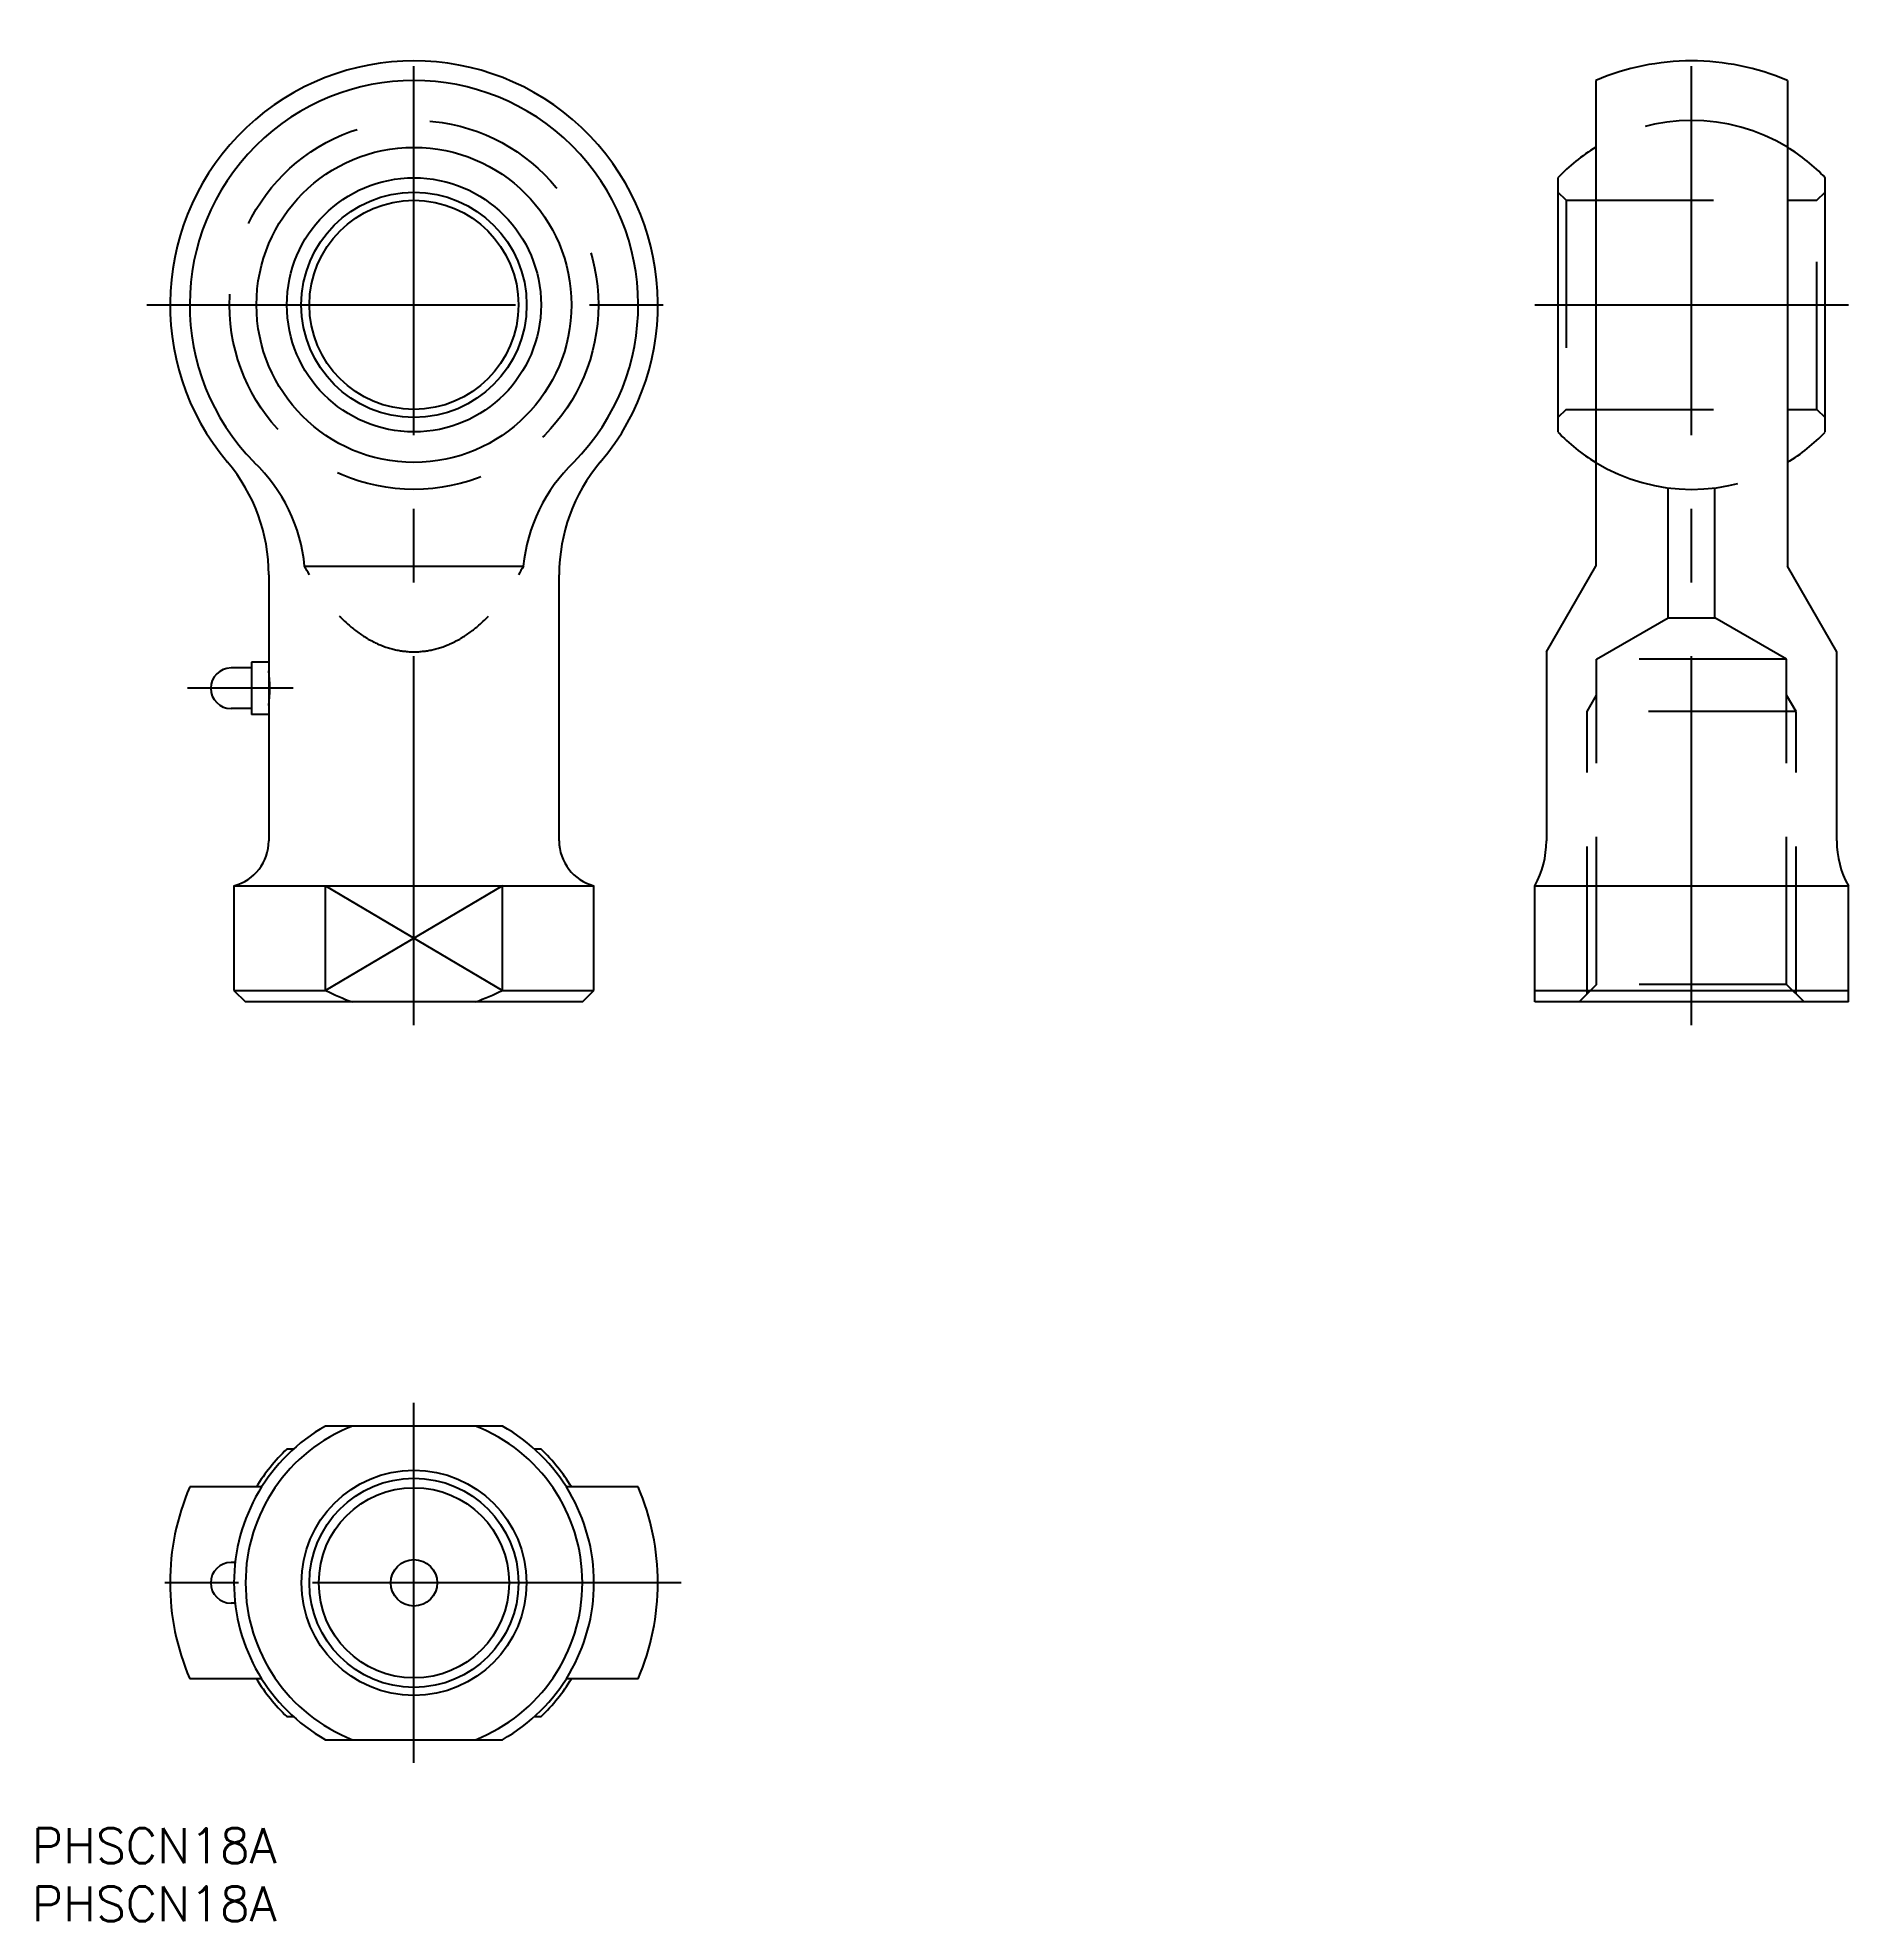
# Model space of a CAD drawing. Extents: x -32 to 124, y -29 to 133.
import ezdxf

# ---------------------------------------------------------------- set-up
doc = ezdxf.new("R2010")
doc.units = 0
doc.linetypes.add('CENTER', pattern=[50.8, 31.75, -6.35, 6.35, -6.35])
doc.linetypes.add('DASHED', pattern=[19.05, 12.7, -6.35])
doc.layers.get('0').update_dxf_attribs({"linetype": 'CONTINUOUS'})
doc.layers.add('CENTER', color=1, linetype='CENTER')
doc.styles.get("Standard").update_dxf_attribs({"font": 'txt.shx', "height": 3, "bigfont": 'bigfont.shx'})

msp = doc.modelspace()

# ---------------------------------------------------------------- linework, layer by layer
at = {"color": 7, "linetype": 'CONTINUOUS'}
for p, q in [((101.75, 129.31), (101.75, 87.5)), ((118.25, 129.31), (118.25, 87.5)), ((98.5, 120.94), (98.5, 99.06)), ((121.5, 99.06), (121.5, 120.94)), ((-12.5, 86.77), (-12.5, 63.87)), ((-9.41, 87.5), (9.41, 87.5)), ((12.5, 63.87), (12.5, 86.77)), ((97.5, 80.14), (101.75, 87.5)), ((122.5, 80.14), (118.25, 87.5)), ((97.5, 80.14), (97.5, 63.87)), ((122.5, 63.87), (122.5, 80.14)), ((-14, 78.75), (-15.75, 78.75)), ((-14, 79.25), (-14, 74.75)), ((-12.5, 79.25), (-14, 79.25)), ((-14, 75.25), (-15.75, 75.25)), ((-12.5, 74.75), (-14, 74.75)), ((-15.5, 60), (15.5, 60)), ((-15.5, 60), (-15.5, 51)), ((-7.62, 51), (-7.62, 60)), ((7.62, 51), (7.62, 60)), ((15.5, 51), (15.5, 60)), ((96.5, 60), (123.5, 60)), ((96.5, 50), (96.5, 60)), ((123.5, 50), (123.5, 60)), ((-15.5, 51), (-7.62, 51)), ((-15.5, 51), (-14.5, 50)), ((7.62, 51), (15.5, 51)), ((14.5, 50), (15.5, 51)), ((96.5, 51), (123.5, 51)), ((14.5, 50), (-14.5, 50)), ((123.5, 50), (96.5, 50)), ((7.62, 13.5), (-7.62, 13.5)), ((-10.39, 11.5), (-10.94, 11.5)), ((10.94, 11.5), (10.39, 11.5)), ((-13.12, 8.25), (-19.31, 8.25)), ((19.31, 8.25), (13.12, 8.25)), ((-15.4, 1.75), (-15.75, 1.75)), ((-15.4, -1.75), (-15.75, -1.75)), ((-13.12, -8.25), (-19.31, -8.25)), ((19.31, -8.25), (13.12, -8.25)), ((-10.94, -11.5), (-10.39, -11.5)), ((10.39, -11.5), (10.94, -11.5)), ((-7.62, -13.5), (7.62, -13.5))]:
    msp.add_line(p, q, dxfattribs=at)
at = {"color": 3, "linetype": 'DASHED'}
for p, q in [((99.2, 119), (98.5, 119.7)), ((99.2, 119), (99.2, 101)), ((99.2, 119), (120.8, 119)), ((120.8, 119), (121.5, 119.7)), ((120.8, 101), (120.8, 119)), ((99.2, 101), (98.5, 100.3)), ((99.2, 101), (120.8, 101)), ((120.8, 101), (121.5, 100.3)), ((108, 83.07), (108, 94.25)), ((112, 83.07), (112, 94.25)), ((101.81, 79.5), (108, 83.07)), ((108, 83.07), (112, 83.07)), ((118.19, 79.5), (112, 83.07)), ((101.81, 51.5), (101.81, 79.5)), ((118.19, 79.5), (101.81, 79.5)), ((118.19, 51.5), (118.19, 79.5)), ((101, 75), (101.81, 76.41)), ((119, 75), (118.19, 76.41)), ((119, 75), (101, 75)), ((101, 50.69), (101, 75)), ((119, 50.69), (119, 75)), ((101.81, 51.5), (100.31, 50)), ((118.19, 51.5), (101.81, 51.5)), ((118.19, 51.5), (119.69, 50))]:
    msp.add_line(p, q, dxfattribs=at)
at = {"color": 3, "linetype": 'CONTINUOUS'}
for p, q in [((7.62, 60), (-7.62, 51)), ((-7.62, 60), (7.62, 51))]:
    msp.add_line(p, q, dxfattribs=at)
at = {"color": 7, "linetype": 'CONTINUOUS'}
msp.add_polyline3d([(-6.43, 83.22, 0), (-6.33, 83.12, 0), (-6.24, 83.03, 0), (-6.15, 82.94, 0), (-6.06, 82.85, 0), (-5.97, 82.77, 0), (-5.87, 82.68, 0), (-5.78, 82.59, 0), (-5.69, 82.51, 0), (-5.59, 82.43, 0), (-5.5, 82.35, 0), (-5.4, 82.27, 0), (-5.31, 82.19, 0), (-5.21, 82.11, 0), (-5.12, 82.04, 0), (-5.02, 81.96, 0), (-4.92, 81.89, 0), (-4.83, 81.82, 0), (-4.73, 81.75, 0), (-4.63, 81.68, 0), (-4.53, 81.61, 0), (-4.44, 81.55, 0), (-4.34, 81.48, 0), (-4.24, 81.42, 0), (-4.14, 81.36, 0), (-4.04, 81.3, 0), (-3.94, 81.24, 0), (-3.84, 81.18, 0), (-3.74, 81.13, 0), (-3.64, 81.08, 0), (-3.54, 81.02, 0), (-3.43, 80.97, 0), (-3.33, 80.92, 0), (-3.23, 80.87, 0), (-3.13, 80.83, 0), (-3.03, 80.78, 0), (-2.92, 80.74, 0), (-2.82, 80.7, 0), (-2.72, 80.66, 0), (-2.62, 80.62, 0), (-2.51, 80.58, 0), (-2.41, 80.55, 0), (-2.31, 80.51, 0), (-2.2, 80.48, 0), (-2.1, 80.45, 0), (-1.99, 80.42, 0), (-1.89, 80.39, 0), (-1.79, 80.36, 0), (-1.68, 80.34, 0), (-1.58, 80.31, 0), (-1.47, 80.29, 0), (-1.37, 80.27, 0), (-1.26, 80.25, 0), (-1.16, 80.23, 0), (-1.05, 80.22, 0), (-0.95, 80.2, 0), (-0.84, 80.19, 0), (-0.74, 80.18, 0), (-0.63, 80.17, 0), (-0.53, 80.16, 0), (-0.42, 80.15, 0), (-0.32, 80.15, 0), (-0.21, 80.14, 0), (-0.11, 80.14, 0), (0, 80.14, 0), (0.11, 80.14, 0), (0.21, 80.14, 0), (0.32, 80.15, 0), (0.42, 80.15, 0), (0.53, 80.16, 0), (0.63, 80.17, 0), (0.74, 80.18, 0), (0.84, 80.19, 0), (0.95, 80.2, 0), (1.05, 80.22, 0), (1.16, 80.23, 0), (1.26, 80.25, 0), (1.37, 80.27, 0), (1.47, 80.29, 0), (1.58, 80.31, 0), (1.68, 80.34, 0), (1.79, 80.36, 0), (1.89, 80.39, 0), (1.99, 80.42, 0), (2.1, 80.45, 0), (2.2, 80.48, 0), (2.31, 80.51, 0), (2.41, 80.55, 0), (2.51, 80.58, 0), (2.62, 80.62, 0), (2.72, 80.66, 0), (2.82, 80.7, 0), (2.92, 80.74, 0), (3.03, 80.78, 0), (3.13, 80.83, 0), (3.23, 80.87, 0), (3.33, 80.92, 0), (3.43, 80.97, 0), (3.54, 81.02, 0), (3.64, 81.08, 0), (3.74, 81.13, 0), (3.84, 81.18, 0), (3.94, 81.24, 0), (4.04, 81.3, 0), (4.14, 81.36, 0), (4.24, 81.42, 0), (4.34, 81.48, 0), (4.44, 81.55, 0), (4.53, 81.61, 0), (4.63, 81.68, 0), (4.73, 81.75, 0), (4.83, 81.82, 0), (4.92, 81.89, 0), (5.02, 81.96, 0), (5.12, 82.04, 0), (5.21, 82.11, 0), (5.31, 82.19, 0), (5.4, 82.27, 0), (5.5, 82.35, 0), (5.59, 82.43, 0), (5.69, 82.51, 0), (5.78, 82.59, 0), (5.87, 82.68, 0), (5.97, 82.77, 0), (6.06, 82.85, 0), (6.15, 82.94, 0), (6.24, 83.03, 0), (6.33, 83.12, 0), (6.43, 83.22, 0)], dxfattribs=at)
at = {"color": 3, "linetype": 'DASHED'}
msp.add_circle((0, 110), 15.88, dxfattribs=at)
at = {"color": 7, "linetype": 'CONTINUOUS'}
for centre, radius in [((0, 110), 13.56), ((0, 110), 10.94), ((0, 110), 9.7), ((0, 110), 9), ((0, 0), 9.69), ((0, 0), 8.19), ((0, 0), 2)]:
    msp.add_circle(centre, radius, dxfattribs=at)
at = {"color": 3, "linetype": 'CONTINUOUS'}
msp.add_circle((0, 0), 9, dxfattribs=at)
at = {"color": 7, "linetype": 'CONTINUOUS'}
for centre, radius, start, end in [((0, 110), 21, 319.8082, 220.1918), ((110, 110), 21, 66.8676, 113.1324), ((0, 110), 19.31, 315.4308, 224.5692), ((110, 110), 15.88, 121.3111, 136.4197), ((110, 110), 15.88, 43.5803, 58.6889), ((110, 110), 15.88, 223.5803, 238.6889), ((110, 110), 15.88, 301.3111, 316.4197), ((-27.5, 86.77), 15, 0, 40.1918), ((-23.62, 86.13), 14.27, 5.5004, 46.2814), ((23.73, 86.08), 14.39, 133.8859, 174.3324), ((27.5, 86.77), 15, 139.8082, 180), ((-74.98, 50.06), 75.5, 29.0919, 29.73), ((74.98, 50.06), 75.5, 150.27, 150.9081), ((-15.75, 77), 1.75, 90, 270), ((-24.87, 77), 12.46, 353.0988, 6.9012), ((-16.5, 63.87), 4, 284.4775, 0), ((16.5, 63.87), 4, 180, 255.5225), ((89.5, 63.87), 8, 331.045, 0), ((130.5, 63.87), 8, 180, 208.955), ((2.93, 72.32), 23.79, 243.6717, 249.7694), ((-2.89, 72.22), 23.68, 290.2169, 296.3419), ((0, 0), 15.5, 119.4287, 240.5713), ((0, 0), 14.5, 111.4033, 248.5967), ((0, 0), 14.5, 291.4033, 68.5967), ((0, 0), 15.5, 299.4287, 60.5713), ((0, 0), 15.88, 133.5803, 148.6889), ((0, 0), 15.88, 31.3111, 46.4197), ((0, 0), 21, 156.8676, 203.1324), ((0, 0), 21, 336.8676, 23.1324), ((-15.75, 0), 1.75, 90, 270), ((0, 0), 15.88, 211.3111, 226.4197), ((0, 0), 15.88, 313.5803, 328.6889)]:
    msp.add_arc(centre, radius, start, end, dxfattribs=at)
at = {"color": 3, "linetype": 'DASHED'}
for start, end in [(58.6889, 121.3111), (238.6889, 301.3111)]:
    msp.add_arc((110, 110), 15.88, start, end, dxfattribs=at)
at = {"layer": 'CENTER', "color": 1, "linetype": 'CENTER'}
for p, q in [((0, 48), (0, 133)), ((110, 48), (110, 133)), ((-23, 110), (23, 110)), ((96.5, 110), (123.5, 110)), ((-10.41, 77), (-19.5, 77)), ((0, -15.5), (0, 15.5)), ((23, 0), (-23, 0))]:
    msp.add_line(p, q, dxfattribs=at)

# ---------------------------------------------------------------- texts
at = {"color": 7, "linetype": 'CONTINUOUS'}
for p in [(-32.91, -24.13), (-32.91, -29.13)]:
    msp.add_text('PHSCN18A', height=3, dxfattribs=at).set_placement(p)

doc.saveas('drawing.dxf')
